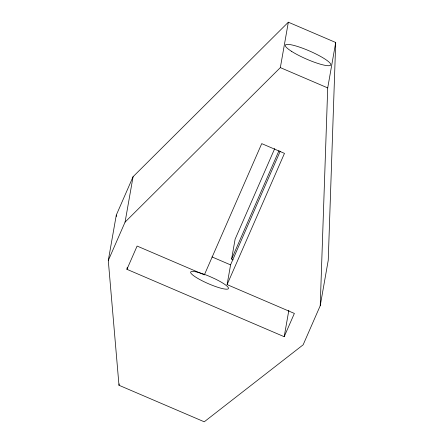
<?xml version="1.0" encoding="UTF-8"?>
<svg xmlns="http://www.w3.org/2000/svg" width="444" height="444" viewBox="0 0 444 444"><rect width="100%" height="100%" fill="white"/><g stroke="black" fill="none" stroke-linecap="round" stroke-linejoin="round"><path stroke-width="0.67" d="M320.229 305.722L327.711 87.906L335.714 42.496L288.345 22.2L133.078 176.701L116.289 215.096L108.286 260.506L118.986 385.27L204.251 421.8L303.141 344.816L320.229 305.722L328.238 260.312L335.714 42.496M108.286 260.506L125.069 222.111L133.078 176.701M280.208 151.282L230.597 264.774L227.1 284.61L294.366 313.431L284.193 336.696L126.928 269.319L127.284 267.288M118.986 385.27L119.225 383.916M233.094 259.912L231.613 259.035L235.109 239.199L274.742 148.535M125.069 222.111L280.342 67.61L288.345 22.2M284.193 336.696L288.855 310.267M126.928 269.319L137.102 246.054L204.362 274.869L261.732 143.628L284.471 153.369L227.1 284.61M231.613 259.035L279.004 150.621M280.342 67.61L327.711 87.906M211.977 256.915L230.442 264.829M116.289 215.096L116.411 216.472M200.644 273.099A20.629 3.591 23.6 0 0 195.715 277.134A20.629 3.591 23.6 0 0 225.652 289.149A20.629 3.591 23.6 0 0 215.085 278.899L210.206 276.673A20.629 3.591 23.6 0 0 201.193 273.271M291.408 51.249A24.759 4.307 23.6 0 0 329.792 65.59A24.759 4.307 23.6 0 0 302.886 48.318A24.759 4.307 23.6 0 0 291.408 51.249"/></g></svg>
